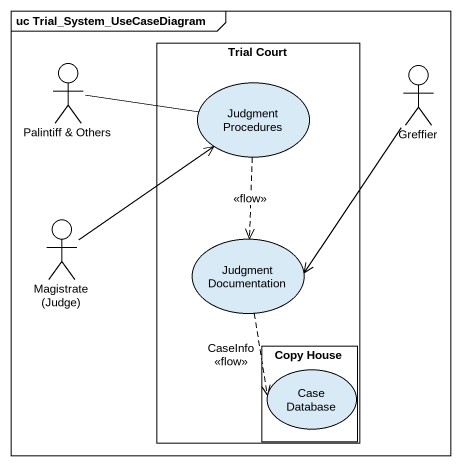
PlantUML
@startuml
mainframe uc Trial_System_UseCaseDiagram
rectangle "Trial Court" as Trial_Court {
  usecase "Judgment Procedures" as Judgment_Procedures
  usecase "Judgment Documentation" as Judgment_Documentation
  rectangle "Copy House" as Copy_House {
    usecase "Case Database" as Case_Database
  }
}
actor "Palintiff & Others" as Palintiff_Others
actor Greffier
actor "Magistrate (Judge)" as Magistrate_Judge
Palintiff_Others -right- Judgment_Procedures
Judgment_Procedures ..> Judgment_Documentation : <<flow>>
Greffier --> Judgment_Documentation
Magistrate_Judge -up-> Judgment_Procedures
Judgment_Documentation ..> Case_Database : CaseInfo\n<<flow>>
@enduml
